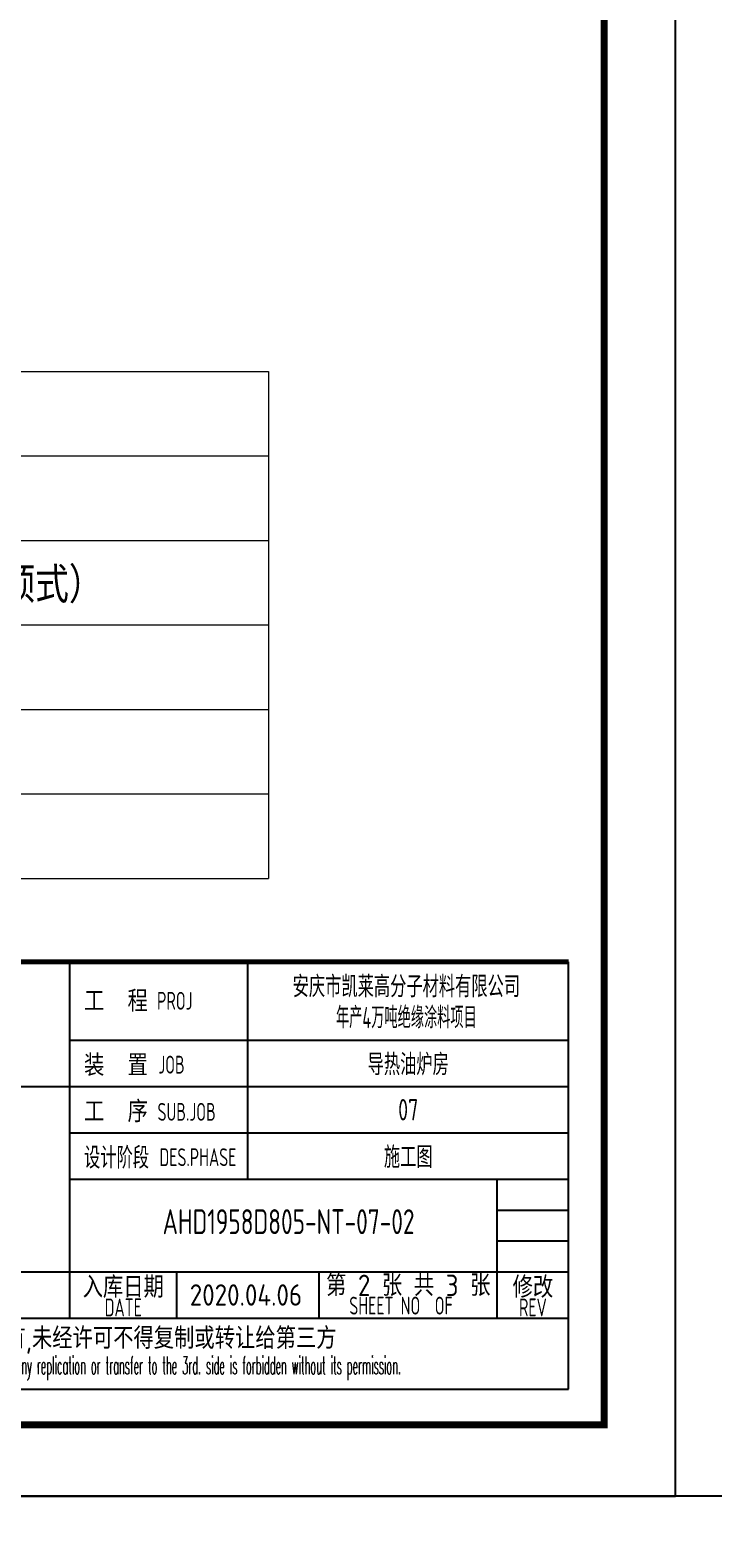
# Model space of a CAD drawing. Extents: x 5025702 to 7068445, y -422737 to 2032183.
# Drawn here: x 5076049 to 5085635, y -363812 to -342754 of the extents above; entities that cross this region are included whole.
import ezdxf
from ezdxf.enums import TextEntityAlignment as Align

# ---------------------------------------------------------------- set-up
doc = ezdxf.new("R2010")
doc.units = 0
doc.header["$LTSCALE"] = 1000
doc.header["$MEASUREMENT"] = 0
doc.layers.get('0').update_dxf_attribs({"linetype": 'CONTINUOUS'})
for name, color, linetype in [('PUB_TEXT', 7, 'CONTINUOUS'), ('PUB_TITLE', 4, 'CONTINUOUS'), ('TH_TITLE', 7, 'CONTINUOUS')]:
    doc.layers.add(name, color=color, linetype=linetype)
doc.styles.add('AHD_TQ', font='sceie.shx', dxfattribs={"bigfont": 'sceic.shx'})
doc.styles.add('ECEC_TQ', font='txt_l.shx', dxfattribs={"bigfont": 'hztxt_l.shx'})
doc.styles.add('sceie', font='SCEIE', dxfattribs={"width": 0.75, "bigfont": 'SCEIC'})
doc.styles.get("Standard").update_dxf_attribs({"font": 'SCEIE', "bigfont": 'SCEIC'})

msp = doc.modelspace()

# ---------------------------------------------------------------- linework, layer by layer
for p, q in [((5076607.2, -360837.3), (5076607.2, -355837.3)), ((5079107.2, -358887.3), (5079107.2, -355837.3)), ((5083607.2, -361837.3), (5083607.2, -355837.3)), ((5076607.2, -356937.3), (5083607.2, -356937.3)), ((5065607.2, -357587.3), (5076607.2, -357587.3)), ((5076607.2, -357587.3), (5083607.2, -357587.3)), ((5076607.2, -358237.3), (5083607.2, -358237.3)), ((5076607.2, -358887.3), (5083607.2, -358887.3)), ((5082607.2, -360837.3), (5082607.2, -358887.3)), ((5082607.2, -359320.7), (5083607.2, -359320.7)), ((5082607.2, -359754), (5083607.2, -359754)), ((5071107.2, -360187.3), (5083607.2, -360187.3)), ((5078107.2, -360837.3), (5078107.2, -360187.3)), ((5080107.2, -360837.3), (5080107.2, -360187.3)), ((5065607.2, -360837.3), (5083607.2, -360837.3)), ((5065607.2, -361837.3), (5083607.2, -361837.3))]:
    msp.add_line(p, q)
at = {"const_width": 70}
msp.add_lwpolyline([(5083607.2, -355837.3), (5065607.2, -355837.3)], dxfattribs=at)
at = {"layer": 'PUB_TEXT', "lineweight": 0}
for p, q in [((5057894.8, -347546.3), (5079394.6, -347546.3)), ((5079394.6, -347546.3), (5079394.6, -354665.8)), ((5057894.8, -348732.9), (5079394.6, -348732.9)), ((5057894.8, -349919.4), (5079394.6, -349919.4)), ((5057894.8, -351106), (5079394.6, -351106)), ((5057894.8, -352292.6), (5079394.6, -352292.6)), ((5057894.8, -353479.2), (5079394.6, -353479.2)), ((5057894.8, -354665.8), (5079394.6, -354665.8))]:
    msp.add_line(p, q, dxfattribs=at)
at = {"layer": 'PUB_TITLE', "color": 4}
msp.add_lwpolyline([(5025707.2, -422737.3), (5109807.2, -422737.3), (5109807.2, -363337.3), (5025707.2, -363337.3)], close=True, dxfattribs=at)
at = {"layer": 'TH_TITLE'}
msp.add_lwpolyline([(5025707.2, -363337.3), (5085107.2, -363337.3), (5085107.2, -321337.3), (5025707.2, -321337.3)], close=True, dxfattribs=at)
at = {"layer": 'TH_TITLE', "const_width": 100}
msp.add_lwpolyline([(5028207.2, -362337.3), (5084107.2, -362337.3), (5084107.2, -322337.3), (5028207.2, -322337.3)], close=True, dxfattribs=at)
at = {"layer": 'TH_TITLE', "const_width": 80}
msp.add_lwpolyline([(5084107.2, -362337.3), (5084107.2, -322337.3)], dxfattribs=at)

# ---------------------------------------------------------------- texts
for s, height, style, width, p in [('安庆市凯莱高分子材料有限公司', 300, 'sceie', 0.8, (5081330.9, -356167.2)), ('年产4万吨绝缘涂料项目', 300, 'sceie', 0.65, (5081330.9, -356602.2)), ('导热油炉房', 300, 'sceie', 0.8, (5081357.2, -357262.3)), ('07', 300, 'sceie', 0.8, (5081357.2, -357912.3)), ('施工图', 300, 'sceie', 0.8, (5081357.2, -358562.3)), ('DATE', 250, 'AHD_TQ', 0.75, (5077357.2, -360687.3)), ('SHEET NO  OF  ', 250, 'AHD_TQ', 0.75, (5081357.2, -360662.3)), ('REV', 250, 'AHD_TQ', 0.75, (5083107.2, -360687.3)), ('The proprietary right of this document belongs to Anhui Huadong Chemical And Medical Engineering  Co.,Ltd.  and any replication or transfer to the 3rd. side is forbidden without its permission. ', 250, 'ECEC_TQ', 0.4, (5074607.2, -361537.3))]:
    msp.add_text(s, height=height, dxfattribs=dict(style=style, width=width)).set_placement(p, align=Align.MIDDLE)
at = {"style": 'AHD_TQ'}
for s, p in [('工  程 ', (5076807.2, -356537.3)), ('装  置 ', (5076807.2, -357437.3)), ('工  序 ', (5076807.2, -358087.3))]:
    msp.add_text(s, height=300, dxfattribs=at).set_placement(p)
for s, height, width, p in [('PROJ', 250, 0.75, (5077831.6, -356507.9)), ('JOB', 250, 0.75, (5077849.6, -357404.5)), ('SUB.JOB', 250, 0.75, (5077838, -358067.2)), ('设计阶段', 300, 0.8, (5076807.2, -358737.3)), ('DES.PHASE', 250, 0.75, (5077865.3, -358704))]:
    msp.add_text(s, height=height, dxfattribs=dict(at, width=width)).set_placement(p)
for s, p in [('入库日期', (5077357.2, -360387.3)), ('第 2 张 共 3 张', (5081357.2, -360362.3)), ('修改', (5083107.2, -360387.3)), ('本文件专有权属安徽华东化工医药工程有限责任公司所有,未经许可不得复制或转让给第三方', (5074607.2, -361137.3))]:
    msp.add_text(s, height=300, dxfattribs=at).set_placement(p, align=Align.MIDDLE)
at = {"style": 'sceie', "width": 0.8}
msp.add_attdef('AHD1958D805-NT-07-02', text='200320-02-040', height=350, dxfattribs=at).set_placement((5079678, -359483.6), align=Align.MIDDLE)
at = {"style": 'AHD_TQ'}
msp.add_attdef('2020.04.06', text='0', height=300, dxfattribs=at).set_placement((5079079.3, -360512.3), align=Align.MIDDLE)
at = {"layer": 'PUB_TEXT', "lineweight": 0}
msp.add_text('卫生间通风器安装图（壁挂式、吊顶式）', height=500, dxfattribs=at).set_placement((5068519.1, -350796.1))

doc.saveas('drawing.dxf')
